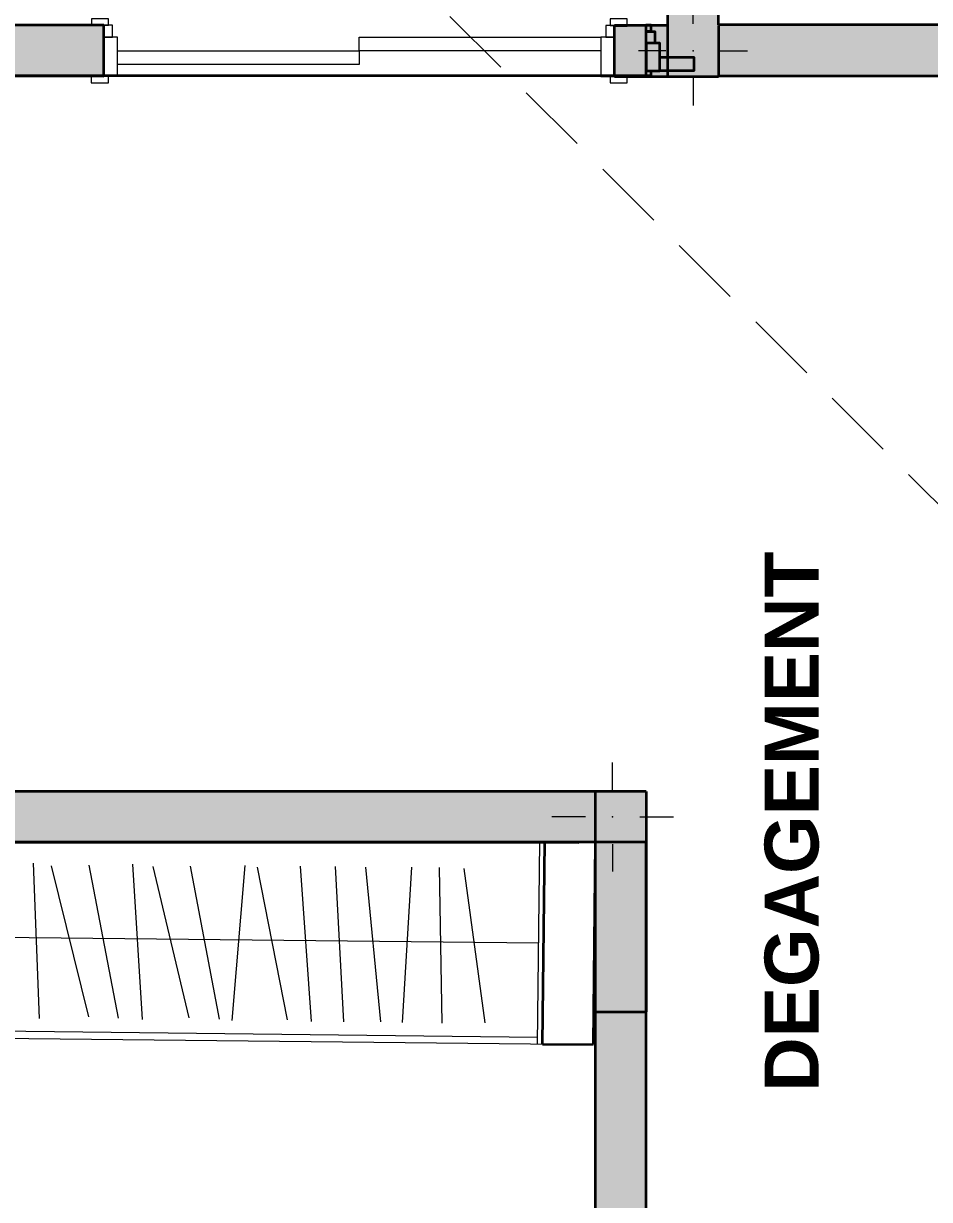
# Model space of a CAD drawing. Header units: millimetres. Extents: x -234375 to -184638, y -91483 to -70216.
# Drawn here: x -197091 to -194430, y -78363 to -74908 of the extents above; entities that cross this region are included whole.
import ezdxf

# ---------------------------------------------------------------- set-up
doc = ezdxf.new("R2010")
doc.units = ezdxf.units.MM
doc.header["$MEASUREMENT"] = 0
doc.linetypes.add('Hidden', pattern=[317.5, 211.666667, -105.833333])
doc.linetypes.add('Wipeout_Contour', pattern=[20000, 0, -20000])
for name, color, linetype, lineweight, true_color in [('New_0_Pen_No__5', 161, 'Continuous', 25, 0x40a5ff), ('New_Archicad Doors_Pen_No__23', 30, 'Continuous', 20, 0xff6600), ('New_Archicad Doors_Pen_No__3', 30, 'Continuous', 18, 0xff6600), ('New_Drawing & Figure_Pen_No__254', 254, 'Continuous', 13, 0xe8e8e8), ('New_Drawing & Figure_Pen_No__5', 161, 'Continuous', 25, 0x40a5ff), ('New_Structural - Bearing_Pen_No__160', 33, 'Continuous', 20, 0xb4a35c)]:
    doc.layers.add(name, color=color, linetype=linetype, lineweight=lineweight, true_color=true_color)
for name, color, linetype, lineweight in [('New_0_Pen_No__7', 7, 'Continuous', 35), ('New_2D Drafting - General_Pen_No__1', 7, 'Continuous', 13), ('New_Archicad Doors_Pen_No__27', 7, 'Continuous', 35), ('New_Drawing & Figure_Pen_No__13', 54, 'Continuous', 18), ('New_Drawing & Figure_Pen_No__7', 7, 'Continuous', 35), ('New_Shell - Roof_Pen_No__1', 7, 'Continuous', 13), ('New_Structural - Bearing_Pen_No__1', 7, 'Continuous', 13), ('New_Structural - Bearing_Pen_No__20', 1, 'Continuous', 0), ('New_Structural - Bearing_Pen_No__27', 7, 'Continuous', 35)]:
    doc.layers.add(name, color=color, linetype=linetype, lineweight=lineweight)
for name, color, linetype in [('New_Archicad Doors', 7, 'Continuous'), ('New_Drawing & Figure', 7, 'Continuous'), ('New_Shell - Roof', 7, 'Continuous'), ('New_Structural - Bearing', 7, 'Continuous')]:
    doc.layers.add(name, color=color, linetype=linetype)
doc.styles.add('GENERATED_STYLE_1', font='arial.ttf')

# ---------------------------------------------------------------- blocks, each defined once
blk = doc.blocks.new('Sliding Door')
at = {"layer": 'New_Archicad Doors_Pen_No__23', "color": 30, "linetype": 'Continuous', "lineweight": 20, "true_color": 0xff6600}
for p, q in [((-710, 0), (-750, 0)), ((-750, 0), (-750, -115)), ((-710, -115), (-710, 0)), ((750, 0), (710, 0)), ((710, 0), (710, -115)), ((750, -115), (750, 0)), ((-750, -115), (-710, -115)), ((710, -115), (750, -115))]:
    blk.add_line(p, q, dxfattribs=at)
at = {"layer": 'New_Archicad Doors_Pen_No__27', "color": 7, "linetype": 'Continuous', "lineweight": 35}
for p, q in [((-750, 35), (-787, 35)), ((-750, 35), (-787, 35)), ((-750, 0), (-750, 35)), ((-750, 0), (-750, 35)), ((750, 0), (750, 35)), ((750, 0), (750, 35)), ((750, 35), (787, 35)), ((750, 35), (787, 35)), ((-750, -115), (-750, 0)), ((-750, -115), (-750, 0)), ((750, -115), (750, 0)), ((750, -115), (750, 0)), ((-750, -115), (-787, -115)), ((-750, -115), (-787, -115)), ((750, -115), (787, -115)), ((750, -115), (787, -115))]:
    blk.add_line(p, q, dxfattribs=at)
at = {"layer": 'New_Archicad Doors_Pen_No__3', "color": 30, "linetype": 'Continuous', "lineweight": 18, "true_color": 0xff6600}
for p, q in [((-737, 54), (-787, 54)), ((-787, 54), (-787, 35)), ((-787, 35), (-737, 35)), ((-725, 35), (-750, 35)), ((-750, 35), (-750, 0)), ((-737, 35), (-737, 54)), ((-725, 0), (-725, 35)), ((750, 35), (725, 35)), ((725, 35), (725, 0)), ((787, 54), (737, 54)), ((737, 54), (737, 35)), ((737, 35), (787, 35)), ((750, 0), (750, 35)), ((787, 35), (787, 54)), ((-750, 0), (-725, 0)), ((0, 0), (710, 0)), ((0, -40), (0, 0)), ((710, 0), (710, -40)), ((725, 0), (750, 0)), ((-710, -40), (0, -40)), ((-710, -80), (-710, -40)), ((710, -40), (0, -40)), ((0, -40), (0, -80)), ((0, -80), (-710, -80)), ((-737, -115), (-787, -115)), ((-787, -115), (-787, -134)), ((-787, -134), (-737, -134)), ((-737, -134), (-737, -115)), ((787, -115), (737, -115)), ((737, -115), (737, -134)), ((737, -134), (787, -134)), ((787, -134), (787, -115))]:
    blk.add_line(p, q, dxfattribs=at)
blk = doc.blocks.new('Wall_1', base_point=(-195049, -75063.6))
at = {"layer": 'New_Structural - Bearing_Pen_No__160', "linetype": 'Continuous', "lineweight": 0, "true_color": 0x5a512e}
for points in [[(-200937.4, -74911.6), (-200937.4, -74917), (-200792.8, -74917), (-200787.4, -74911.6)], [(-200787.4, -74911.6), (-200792.8, -74917), (-200787.3, -74917), (-200787.3, -74911.6)], [(-200787.3, -74911.6), (-200787.3, -74917), (-200742.9, -74917), (-200742.9, -75057), (-200787.3, -75057), (-200787.3, -75061.6), (-196855, -75062.9), (-196854.9, -74912.9), (-197336.7, -74912.8), (-197336.7, -75062), (-197486.7, -75062), (-197486.7, -74912.7)], [(-195355, -75063.5), (-195198.2, -75063.5), (-195198.2, -74913.5), (-195354.9, -74913.5)], [(-195050, -75063.5), (-195198.2, -75063.5), (-195049, -75063.6), (-195049, -74913.6), (-195050, -74913.6)], [(-200932.8, -75057), (-200937.4, -75057), (-200937.4, -75061.6)], [(-200932.8, -75057), (-200937.4, -75061.6), (-200787.3, -75061.6), (-200787.3, -75057)]]:
    blk.add_hatch(color=59, dxfattribs=at).paths.add_polyline_path(points)
at = {"layer": 'New_Structural - Bearing_Pen_No__27', "color": 7, "linetype": 'Continuous', "lineweight": 35}
for p, q in [((-196854.9, -74912.9), (-196891.9, -74912.9)), ((-196855, -74947.9), (-196854.9, -74912.9)), ((-195355, -74948.5), (-195354.9, -74913.5)), ((-195354.9, -74913.5), (-195317.9, -74913.5)), ((-196855, -75062.9), (-196855, -74947.9)), ((-195355, -75063.5), (-195355, -74948.5)), ((-196855, -75062.9), (-196892, -75062.9)), ((-195355, -75063.5), (-195318, -75063.5))]:
    blk.add_line(p, q, dxfattribs=at)
at = {"layer": 'New_Structural - Bearing_Pen_No__27', "color": 7, "linetype": 'Continuous', "lineweight": 35, "flags": 128}
for points in [[(-200937.4, -74917), (-200937.4, -74911.6)], [(-197486.7, -74912.7), (-200787.4, -74911.6)], [(-196854.9, -74912.9), (-197336.7, -74912.8)], [(-195198.2, -74913.5), (-195354.9, -74913.5)], [(-195049, -74913.6), (-195049, -75063.6)], [(-200937.4, -75061.6), (-196855, -75062.9)], [(-195355, -75063.5), (-195049, -75063.6)]]:
    blk.add_lwpolyline(points, dxfattribs=at)
at = {"layer": 'New_Archicad Doors', "color": 21, "linetype": 'Continuous', "lineweight": 18, "true_color": 0xff9955, "zscale": 1000, "rotation": 359.9805273812867}
blk.add_blockref('Sliding Door', (-196105, -74948.2), dxfattribs=at)
blk = doc.blocks.new('Wall_2', base_point=(-195261.5, -77164))
at = {"layer": 'New_Structural - Bearing_Pen_No__160', "linetype": 'Continuous', "lineweight": 0, "true_color": 0x5a512e}
blk.add_hatch(color=59, dxfattribs=at).paths.add_polyline_path([(-199584.9, -77162.5), (-200686.8, -77162.1), (-200686.8, -77173.5), (-200686.7, -77173.5), (-200686.7, -77312.1), (-197486.7, -77313.2), (-197486.7, -77164), (-197336.7, -77164), (-197336.7, -77313.3), (-195459.5, -77313.9), (-195459.5, -77164), (-195261.5, -77164), (-199438.1, -77162.5), (-199438.1, -77304.1), (-199584.9, -77304.1)])
at = {"layer": 'New_Structural - Bearing_Pen_No__27', "color": 7, "linetype": 'Continuous', "lineweight": 35, "flags": 128}
for points in [[(-199584.9, -77162.5), (-200686.8, -77162.1)], [(-195261.5, -77164), (-199438.1, -77162.5)], [(-200686.7, -77312.1), (-197486.7, -77313.2)], [(-197336.7, -77313.3), (-195459.5, -77313.9)]]:
    blk.add_lwpolyline(points, dxfattribs=at)
blk = doc.blocks.new('Wall_4', base_point=(-195049, -71123.4))
at = {"layer": 'New_Structural - Bearing_Pen_No__160', "linetype": 'Continuous', "lineweight": 0, "true_color": 0x5a512e}
for points in [[(-195199, -71273.4), (-195199, -74912), (-195049, -74912), (-195049, -72944.6), (-195196.5, -72944.6), (-195196.5, -72794.6), (-195049, -72794.6), (-195049, -71331.1), (-195196.4, -71331.1), (-195196.4, -71273.4)], [(-195199, -74912), (-195199, -75062), (-195198.2, -75061.2), (-195198.2, -74913.5), (-195050.5, -74913.5), (-195049, -74912)], [(-195049, -74912), (-195050.5, -74913.5), (-195050, -74913.5), (-195050, -75062), (-195049, -75062)], [(-195199, -75062), (-195198.2, -75062), (-195198.2, -75061.2)]]:
    blk.add_hatch(color=59, dxfattribs=at).paths.add_polyline_path(points)
at = {"layer": 'New_Structural - Bearing_Pen_No__27', "color": 7, "linetype": 'Continuous', "lineweight": 35, "flags": 128}
for points in [[(-195199, -71273.4), (-195199, -75062)], [(-195049, -74912), (-195049, -72944.6)]]:
    blk.add_lwpolyline(points, dxfattribs=at)
blk = doc.blocks.new('Wall_12', base_point=(-195261.5, -77314))
at = {"layer": 'New_Structural - Bearing_Pen_No__160', "linetype": 'Continuous', "lineweight": 0, "true_color": 0x5a512e}
blk.add_hatch(color=59, dxfattribs=at).paths.add_polyline_path([(-195411.8, -79089.6), (-195261.8, -79089.7), (-195261.5, -77314), (-195411.5, -77314)])
at = {"layer": 'New_Structural - Bearing_Pen_No__27', "color": 7, "linetype": 'Continuous', "lineweight": 35, "flags": 128}
for points in [[(-195411.5, -77314), (-195411.8, -79089.6)], [(-195261.8, -79089.7), (-195261.5, -77314)]]:
    blk.add_lwpolyline(points, dxfattribs=at)
blk = doc.blocks.new('Door_2')
at = {"layer": 'New_Archicad Doors_Pen_No__23', "color": 30, "linetype": 'Continuous', "lineweight": 20, "true_color": 0xff6600}
for p, q in [((-410, 0), (-450, 0)), ((-450, 0), (-450, -115)), ((-410, -115), (-410, 0)), ((450, 0), (410, 0)), ((410, 0), (410, -115)), ((450, -115), (450, 0)), ((-450, -115), (-410, -115)), ((410, -115), (450, -115))]:
    blk.add_line(p, q, dxfattribs=at)
at = {"layer": 'New_Archicad Doors_Pen_No__27', "color": 7, "linetype": 'Continuous', "lineweight": 35}
for p, q in [((-450, 35), (-487, 35)), ((-450, 35), (-487, 35)), ((-450, 0), (-450, 35)), ((-450, 0), (-450, 35)), ((450, 0), (450, 35)), ((450, 0), (450, 35)), ((450, 35), (487, 35)), ((450, 35), (487, 35)), ((-450, -115), (-450, 0)), ((-450, -115), (-450, 0)), ((450, -115), (450, 0)), ((450, -115), (450, 0)), ((-450, -115), (-487, -115)), ((-450, -115), (-487, -115)), ((450, -115), (487, -115)), ((450, -115), (487, -115))]:
    blk.add_line(p, q, dxfattribs=at)
at = {"layer": 'New_Archicad Doors_Pen_No__3', "color": 30, "linetype": 'Continuous', "lineweight": 18, "true_color": 0xff6600}
for p, q in [((370, 0), (370, 820)), ((370, 820), (410, 820)), ((410, 820), (410, 0)), ((-437, 54), (-487, 54)), ((-487, 54), (-487, 35)), ((-487, 35), (-437, 35)), ((-425, 35), (-450, 35)), ((-450, 35), (-450, 0)), ((-437, 35), (-437, 54)), ((-425, 0), (-425, 35)), ((450, 35), (425, 35)), ((425, 35), (425, 0)), ((487, 54), (437, 54)), ((437, 54), (437, 35)), ((437, 35), (487, 35)), ((450, 0), (450, 35)), ((487, 35), (487, 54)), ((-450, 0), (-425, 0)), ((410, 0), (370, 0)), ((425, 0), (450, 0)), ((-437, -115), (-487, -115)), ((-487, -115), (-487, -134)), ((-487, -134), (-437, -134)), ((-437, -134), (-437, -115)), ((487, -115), (437, -115)), ((437, -115), (437, -134)), ((437, -134), (487, -134)), ((487, -134), (487, -115))]:
    blk.add_line(p, q, dxfattribs=at)
blk.add_arc((410, 0), 820, 90, 180, dxfattribs=at)
blk = doc.blocks.new('Wall_19', base_point=(-195049, -75062))
at = {"layer": 'New_Structural - Bearing_Pen_No__160', "linetype": 'Continuous', "lineweight": 0, "true_color": 0x5a512e}
for points in [[(-195049, -75062), (-193433.6, -75062), (-193433.6, -74912), (-195049, -74912)], [(-192533.6, -75062), (-191596.4, -75062), (-191596.4, -74912), (-192533.6, -74912)]]:
    blk.add_hatch(color=59, dxfattribs=at).paths.add_polyline_path(points)
at = {"layer": 'New_Structural - Bearing_Pen_No__27', "color": 7, "linetype": 'Continuous', "lineweight": 35}
for p, q in [((-193433.6, -74912), (-193470.6, -74912)), ((-193433.6, -74947), (-193433.6, -74912)), ((-192533.6, -74912), (-192496.6, -74912)), ((-192533.6, -74947), (-192533.6, -74912)), ((-193433.6, -75062), (-193433.6, -74947)), ((-192533.6, -75062), (-192533.6, -74947)), ((-193433.6, -75062), (-193470.6, -75062)), ((-192533.6, -75062), (-192496.6, -75062))]:
    blk.add_line(p, q, dxfattribs=at)
at = {"layer": 'New_Structural - Bearing_Pen_No__27', "color": 7, "linetype": 'Continuous', "lineweight": 35, "flags": 128}
for points in [[(-193433.6, -74912), (-195049, -74912)], [(-191596.4, -74912), (-192533.6, -74912)], [(-195199, -75062), (-195198.2, -75062)], [(-195049, -75062), (-193433.6, -75062)], [(-192533.6, -75062), (-191596.4, -75062)]]:
    blk.add_lwpolyline(points, dxfattribs=at)
at = {"layer": 'New_Archicad Doors', "color": 21, "linetype": 'Continuous', "lineweight": 18, "true_color": 0xff9955, "zscale": 1000}
blk.add_blockref('Door_2', (-192983.6, -74947), dxfattribs=at)
blk = doc.blocks.new('Column_5', base_point=(-195360.5, -77239))
at = {"layer": 'New_Structural - Bearing_Pen_No__160', "linetype": 'Continuous', "lineweight": 0, "true_color": 0x5a512e}
for points in [[(-195261.5, -77164), (-195459.5, -77164), (-195459.5, -77313.9), (-195261.5, -77314)], [(-195261.5, -77314), (-195261.5, -77314), (-195261.5, -77164)], [(-195459.5, -77314), (-195411.5, -77314), (-195411.5, -77314), (-195261.5, -77314), (-195459.5, -77313.9)], [(-195411.5, -77314), (-195411.5, -77314), (-195261.5, -77314)]]:
    blk.add_hatch(color=59, dxfattribs=at).paths.add_polyline_path(points)
at = {"layer": 'New_Structural - Bearing_Pen_No__1', "color": 7, "linetype": 'Continuous', "lineweight": 13, "flags": 128}
for points in [[(-195261.5, -77314), (-195261.5, -77164)], [(-195459.5, -77313.9), (-195459.5, -77314), (-195411.5, -77314)]]:
    blk.add_lwpolyline(points, dxfattribs=at)
at = {"layer": 'New_Structural - Bearing_Pen_No__20', "color": 1, "linetype": 'Continuous', "lineweight": 0}
for p, q in [((-195360.5, -77159), (-195360.5, -77079)), ((-195440.5, -77239), (-195539.5, -77239)), ((-195280.5, -77239), (-195181.5, -77239)), ((-195360.5, -77319), (-195360.5, -77399))]:
    blk.add_line(p, q, dxfattribs=at)
blk.add_point((-195360.5, -77239), dxfattribs=at)
blk = doc.blocks.new('Column_29', base_point=(-195124.1, -74988.5))
at = {"layer": 'New_Structural - Bearing_Pen_No__160', "linetype": 'Continuous', "lineweight": 0, "true_color": 0x5a512e}
for points in [[(-195050.5, -74913.5), (-195198.2, -74913.5), (-195050.6, -74913.6)], [(-195050.6, -74913.6), (-195198.2, -74913.5), (-195198.2, -75061.2)], [(-195050.6, -74913.6), (-195198.2, -75061.2), (-195198.2, -75062), (-195050, -75062), (-195050, -74913.6)], [(-195050.5, -74913.5), (-195050.6, -74913.6), (-195050, -74913.6), (-195050, -74913.5)], [(-195050, -75062), (-195198.2, -75062), (-195198.2, -75063.5), (-195050, -75063.5)]]:
    blk.add_hatch(color=59, dxfattribs=at).paths.add_polyline_path(points)
at = {"layer": 'New_Structural - Bearing_Pen_No__20', "color": 1, "linetype": 'Continuous', "lineweight": 0}
for p, q in [((-195124.1, -74908.5), (-195124.1, -74828.5)), ((-195204.1, -74988.5), (-195284.1, -74988.5)), ((-195044.1, -74988.5), (-194964.1, -74988.5)), ((-195124.1, -75068.5), (-195124.1, -75148.5))]:
    blk.add_line(p, q, dxfattribs=at)
blk.add_point((-195124.1, -74988.5), dxfattribs=at)
blk = doc.blocks.new('Roof_1', base_point=(-201339, -70721))
at = {"layer": 'New_Shell - Roof_Pen_No__1', "color": 7, "linetype": 'Hidden', "lineweight": 13, "flags": 128}
blk.add_lwpolyline([(-196512.6, -74213.8), (-194237.5, -76486)], dxfattribs=at)

msp = doc.modelspace()

# ---------------------------------------------------------------- hatches: boundary and pattern name
at = {"layer": 'New_0_Pen_No__5', "linetype": 'Continuous', "lineweight": 25, "true_color": 0x40a5ff}
msp.add_hatch(color=161, dxfattribs=at).paths.add_polyline_path([(-195411.5, -77312), (-195261.5, -77312), (-195261.5, -77164), (-195411.5, -77164)])
at = {"layer": 'New_Drawing & Figure_Pen_No__5', "linetype": 'Continuous', "lineweight": 25, "true_color": 0x40a5ff}
msp.add_hatch(color=161, dxfattribs=at).paths.add_polyline_path([(-195411.5, -77312), (-195261.5, -77312), (-195261.5, -77164), (-195411.5, -77164)])

# ---------------------------------------------------------------- linework, layer by layer
at = {"layer": 'New_0_Pen_No__7', "color": 7, "linetype": 'Continuous', "lineweight": 35}
for p, q in [((-195261.5, -75062), (-195261.5, -74912)), ((-195261.5, -75062), (-200938.2, -75062)), ((-195261.5, -77164), (-200772.5, -77164)), ((-195411.5, -77164), (-195411.5, -77312)), ((-195261.5, -77164), (-195261.5, -77312)), ((-195261.5, -77164), (-195261.5, -77811.7)), ((-200772.5, -77312), (-195261.5, -77312)), ((-195411.5, -77312), (-195411.5, -77811.7)), ((-195411.5, -77811.7), (-195411.5, -77841.7)), ((-195411.5, -77811.7), (-195311.5, -77811.7)), ((-195411.5, -77811.7), (-195261.5, -77811.7))]:
    msp.add_line(p, q, dxfattribs=at)
for points in [[(-195248.5, -74931), (-195261.5, -74931), (-195261.5, -74912), (-195248.5, -74912)], [(-195261.5, -74966), (-195261.5, -74931), (-195236.5, -74931), (-195236.5, -74966)], [(-195261.5, -74966), (-195261.5, -75047), (-195221.5, -75047), (-195221.5, -74966)], [(-195221.5, -75007), (-195121.5, -75007), (-195121.5, -75047), (-195221.5, -75047)], [(-195248.5, -75062), (-195261.5, -75062), (-195261.5, -75047), (-195248.5, -75047)]]:
    msp.add_lwpolyline(points, close=True, dxfattribs=at)
at = {"layer": 'New_Drawing & Figure_Pen_No__13', "color": 54, "linetype": 'Continuous', "lineweight": 18}
for p, q in [((-197043.9, -77831.4), (-197062.4, -77374.6)), ((-196899.3, -77825.9), (-197009, -77382.2)), ((-196812.4, -77829.7), (-196897.9, -77380.6)), ((-196741.9, -77834.3), (-196770.4, -77378.1)), ((-196604.1, -77829.6), (-196710.2, -77385)), ((-196515.7, -77833), (-196600.7, -77383.8)), ((-196478.7, -77837.2), (-196439.7, -77381.8)), ((-196316.1, -77834.8), (-196404.3, -77386.3)), ((-196244.8, -77839.6), (-196277.6, -77383.7)), ((-196149.7, -77840.9), (-196174.7, -77384.5)), ((-196041.2, -77841.3), (-196085.3, -77386.3)), ((-195977.8, -77843), (-195950.6, -77386.7)), ((-195861.7, -77844.5), (-195868.8, -77387.4)), ((-195735.4, -77843.5), (-195797.1, -77390.6))]:
    msp.add_line(p, q, dxfattribs=at)
at = {"layer": 'New_Drawing & Figure_Pen_No__7', "color": 7, "linetype": 'Continuous', "lineweight": 35}
for p, q in [((-195261.5, -75062), (-195261.5, -74912)), ((-195261.5, -75062), (-200938.2, -75062)), ((-195261.5, -77164), (-200772.5, -77164)), ((-195411.5, -77164), (-195411.5, -77312)), ((-195261.5, -77164), (-195261.5, -77312)), ((-195261.5, -77164), (-195261.5, -77811.7)), ((-200772.5, -77312), (-195261.5, -77312)), ((-195411.5, -77312), (-195411.5, -77811.7)), ((-195411.5, -77811.7), (-195411.5, -77841.7)), ((-195411.5, -77811.7), (-195311.5, -77811.7)), ((-195411.5, -77811.7), (-195261.5, -77811.7))]:
    msp.add_line(p, q, dxfattribs=at)
for points in [[(-195248.5, -74931), (-195261.5, -74931), (-195261.5, -74912), (-195248.5, -74912)], [(-195261.5, -74966), (-195261.5, -74931), (-195236.5, -74931), (-195236.5, -74966)], [(-195261.5, -74966), (-195261.5, -75047), (-195221.5, -75047), (-195221.5, -74966)], [(-195221.5, -75007), (-195121.5, -75007), (-195121.5, -75047), (-195221.5, -75047)], [(-195248.5, -75062), (-195261.5, -75062), (-195261.5, -75047), (-195248.5, -75047)]]:
    msp.add_lwpolyline(points, close=True, dxfattribs=at)

# ---------------------------------------------------------------- block references
at = {"layer": 'New_Structural - Bearing', "color": 7, "lineweight": 35}
for name, p in [('Wall_4', (-195049, -71123.4)), ('Wall_19', (-195049, -75062)), ('Wall_1', (-195049, -75063.6))]:
    msp.add_blockref(name, p, dxfattribs=at)
at = {"layer": 'New_Structural - Bearing', "color": 7, "lineweight": 13}
msp.add_blockref('Column_29', (-195124.1, -74988.5), dxfattribs=at)

# ---------------------------------------------------------------- texts
at = {"layer": 'New_0_Pen_No__7', "color": 7, "linetype": 'Continuous', "lineweight": 35, "insert": (-194753.2, -78046.4), "char_height": 158.578, "attachment_point": 7, "rotation": 90, "style": 'GENERATED_STYLE_1'}
msp.add_mtext('\\A1;{\\pql;\\fArial|b1|i0|c0|p0;\\W1.000000;DEGAGEMENT}', dxfattribs=at)
at = {"layer": 'New_Drawing & Figure_Pen_No__7', "color": 7, "linetype": 'Continuous', "lineweight": 35, "insert": (-194753.2, -78046.4), "char_height": 158.578, "attachment_point": 7, "rotation": 90, "style": 'GENERATED_STYLE_1'}
msp.add_mtext('\\A1;{\\pql;\\fArial|b1|i0|c0|p0;\\W1.000000;DEGAGEMENT}', dxfattribs=at)

# ---------------------------------------------------------------- next in the draw order: wipeouts: each hides what was drawn before it
at = {"color": 254, "linetype": 'Wipeout_Contour', "lineweight": 0, "ltscale": 841628.440408}
msp.add_wipeout([(-195581.3, -77906.2), (-195566.5, -77906.3), (-195560, -77312.4), (-195574.8, -77312.2)], dxfattribs=at).dxf.layer = 'New_Drawing & Figure'

# ---------------------------------------------------------------- next in the draw order: linework, layer by layer
at = {"layer": 'New_Drawing & Figure_Pen_No__254', "color": 254, "linetype": 'Wipeout_Contour', "lineweight": 13, "true_color": 0xe8e8e8}
for p, q in [((-195574.8, -77312.2), (-195581.3, -77906.2)), ((-195566.5, -77906.3), (-195560, -77312.4)), ((-195581.3, -77906.2), (-195566.5, -77906.3))]:
    msp.add_line(p, q, dxfattribs=at)

# ---------------------------------------------------------------- next in the draw order: wipeouts: each hides what was drawn before it
at = {"color": 254, "linetype": 'Wipeout_Contour', "lineweight": 0, "ltscale": 841326.134194}
msp.add_wipeout([(-195566.5, -77906.3), (-195418, -77908), (-195411.5, -77314), (-195560, -77312.4)], dxfattribs=at).dxf.layer = 'New_Drawing & Figure'

# ---------------------------------------------------------------- next in the draw order: linework, layer by layer
at = {"layer": 'New_2D Drafting - General_Pen_No__1', "color": 7, "linetype": 'Continuous', "lineweight": 13}
for p, q in [((-195581.3, -77906.2), (-195574.8, -77312.2)), ((-195566.5, -77906.3), (-195560, -77312.4)), ((-195418, -77908), (-195411.5, -77314)), ((-195566.5, -77906.3), (-195560.1, -77327.8)), ((-199438.1, -77864), (-195418, -77908))]:
    msp.add_line(p, q, dxfattribs=at)
at = {"layer": 'New_Drawing & Figure_Pen_No__13', "color": 54, "linetype": 'Continuous', "lineweight": 18}
for p, q in [((-195581.3, -77906.2), (-195574.8, -77312.2)), ((-199438.1, -77567), (-195578.1, -77609.2)), ((-199438.2, -77841.3), (-195581.1, -77886.4))]:
    msp.add_line(p, q, dxfattribs=at)
at = {"layer": 'New_Drawing & Figure_Pen_No__254', "color": 254, "linetype": 'Wipeout_Contour', "lineweight": 13, "true_color": 0xe8e8e8}
for p, q in [((-195560, -77312.4), (-195566.5, -77906.3)), ((-195418, -77908), (-195411.5, -77314)), ((-195566.5, -77906.3), (-195418, -77908))]:
    msp.add_line(p, q, dxfattribs=at)
at = {"layer": 'New_Drawing & Figure_Pen_No__7', "color": 7, "linetype": 'Continuous', "lineweight": 35}
for p, q in [((-195566.5, -77906.3), (-195560, -77312.4)), ((-195411.5, -77314), (-195418, -77908)), ((-195566.5, -77906.3), (-195418, -77908))]:
    msp.add_line(p, q, dxfattribs=at)

# ---------------------------------------------------------------- next in the draw order: block references
at = {"layer": 'New_Shell - Roof', "color": 7, "linetype": 'Continuous', "lineweight": 13}
msp.add_blockref('Roof_1', (-201339, -70721), dxfattribs=at)
at = {"layer": 'New_Structural - Bearing', "color": 7, "lineweight": 13}
msp.add_blockref('Column_5', (-195360.5, -77239), dxfattribs=at)
at = {"layer": 'New_Structural - Bearing', "color": 7, "lineweight": 35}
for name, p in [('Wall_2', (-195261.5, -77164)), ('Wall_12', (-195261.5, -77314))]:
    msp.add_blockref(name, p, dxfattribs=at)

doc.saveas('drawing.dxf')
